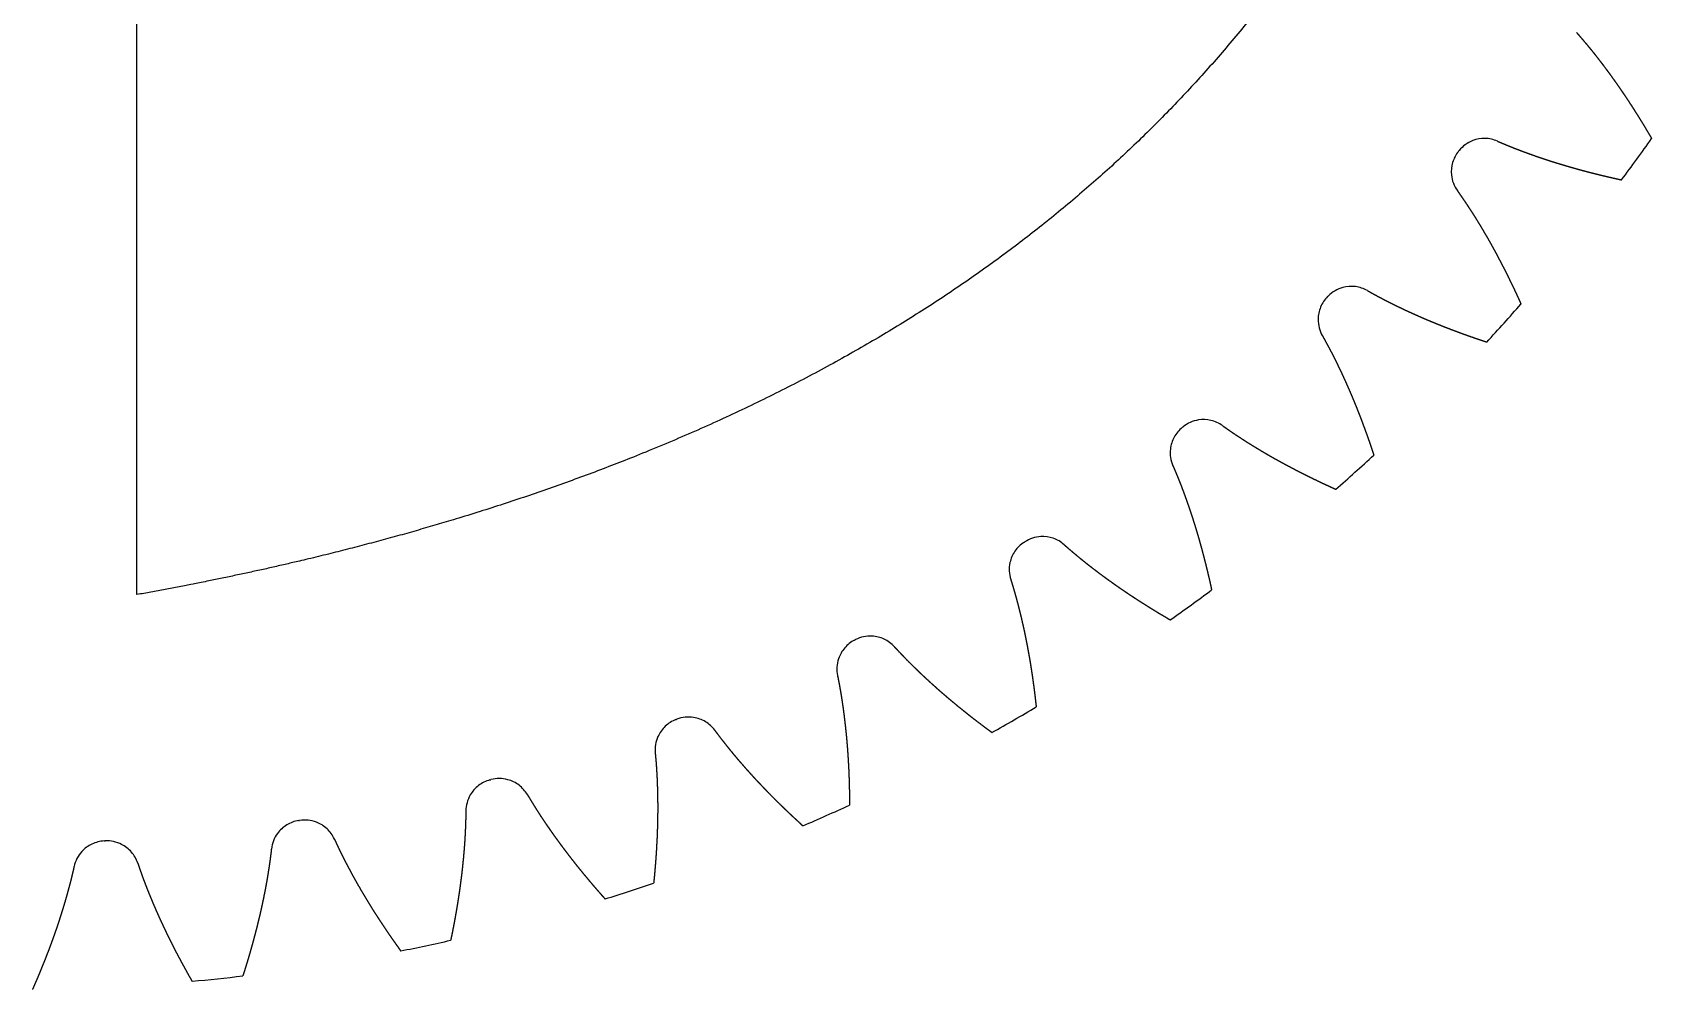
# Model space of a CAD drawing. Header units: millimetres. Extents: x -31 to 31, y -31 to 31.
# Drawn here: x 0.39 to 25.31, y -31 to -16.27 of the extents above; entities that cross this region are included whole.
import ezdxf

# ---------------------------------------------------------------- set-up
doc = ezdxf.new("R2010")
doc.units = ezdxf.units.MM
doc.layers.get('0').update_dxf_attribs({"linetype": 'CONTINUOUS'})

msp = doc.modelspace()

# ---------------------------------------------------------------- linework, layer by layer
msp.add_line((2, -24.92), (2, -2))
for radius, start, end in [(31, 323.2739, 324.7261), (28.749, 320.9836, 321.0164), (28.749, 314.9836, 315.0164), (31, 317.2739, 318.7261), (28.749, 308.9836, 309.0164), (31, 311.2739, 312.7261), (28.749, 302.9836, 303.0164), (31, 305.2739, 306.7261), (28.749, 296.9836, 297.0164), (31, 299.2739, 300.7261), (28.749, 290.9836, 291.0164), (28.749, 284.9836, 285.0164), (28.749, 278.9836, 279.0164), (31, 293.2739, 294.7261), (28.749, 272.9836, 273.0164), (31, 287.2739, 288.7261), (31, 281.2739, 282.7261), (31, 275.2739, 276.7261)]:
    msp.add_arc((0, 0), radius, start, end)
msp.add_open_spline([(24.921, -1.986), (24.783, -2.765), (24.478, -4.295), (23.937, -6.506), (23.045, -9.283), (21.627, -12.451), (19.879, -15.289), (17.773, -17.768), (15.294, -19.876), (12.459, -21.625), (9.293, -23.044), (6.517, -23.936), (4.307, -24.477), (2.778, -24.781), (2, -24.92)], degree=5)
for points, degree, knots in [([(24.152, -16.269), (24.152, -16.269), (24.158, -16.276), (24.169, -16.289), (24.186, -16.308), (24.208, -16.333), (24.235, -16.365), (24.262, -16.397), (24.289, -16.429), (24.316, -16.461), (24.343, -16.493), (24.369, -16.526), (24.396, -16.558), (24.422, -16.591), (24.448, -16.624), (24.474, -16.657), (24.5, -16.691), (24.526, -16.724), (24.551, -16.758), (24.577, -16.791), (24.602, -16.825), (24.627, -16.859), (24.653, -16.894), (24.678, -16.928), (24.702, -16.962), (24.727, -16.997), (24.752, -17.032), (24.776, -17.066), (24.801, -17.101), (24.825, -17.137), (24.849, -17.172), (24.873, -17.207), (24.897, -17.243), (24.921, -17.278), (24.945, -17.314), (24.968, -17.35), (24.992, -17.386), (25.015, -17.422), (25.038, -17.458), (25.061, -17.495), (25.084, -17.531), (25.107, -17.568), (25.13, -17.604), (25.153, -17.641), (25.175, -17.678), (25.198, -17.715), (25.22, -17.752), (25.242, -17.79), (25.264, -17.827), (25.282, -17.857), (25.295, -17.879), (25.304, -17.895), (25.308, -17.902)], 5, [0.3277315, 0.3277315, 0.3277315, 0.3277315, 0.3277315, 0.3277315, 0.3285714, 0.3428571, 0.3571429, 0.3714286, 0.3857143, 0.4, 0.4142857, 0.4285714, 0.4428571, 0.4571429, 0.4714286, 0.4857143, 0.5, 0.5142857, 0.5285714, 0.5428571, 0.5571429, 0.5714286, 0.5857143, 0.6, 0.6142857, 0.6285714, 0.6428571, 0.6571429, 0.6714286, 0.6857143, 0.7, 0.7142857, 0.7285714, 0.7428571, 0.7571429, 0.7714286, 0.7857143, 0.8, 0.8142857, 0.8285714, 0.8428571, 0.8571429, 0.8714286, 0.8857143, 0.9, 0.9142857, 0.9285714, 0.9428571, 0.9571429, 0.9714286, 0.9857143, 1, 1, 1, 1, 1, 1]), ([(22.936, -17.942), (22.876, -17.916), (22.812, -17.902), (22.682, -17.899), (22.617, -17.911), (22.516, -17.95), (22.477, -17.971), (22.407, -18.022), (22.375, -18.052), (22.347, -18.086)], 3, [0, 0, 0, 0, 0.01953222, 0.01953222, 0.03906445, 0.03906445, 0.05213777, 0.05213777, 0.06521109, 0.06521109, 0.06521109, 0.06521109]), ([(22.337, -18.099), (22.296, -18.149), (22.265, -18.208), (22.228, -18.332), (22.222, -18.398), (22.232, -18.506), (22.242, -18.548), (22.273, -18.63), (22.293, -18.669), (22.319, -18.704)], 3, [0, 0, 0, 0, 0.01953222, 0.01953222, 0.03906445, 0.03906445, 0.05213777, 0.05213777, 0.06521109, 0.06521109, 0.06521109, 0.06521109]), ([(22.936, -17.942), (22.936, -17.942), (22.944, -17.946), (22.96, -17.953), (22.983, -17.963), (23.015, -17.976), (23.053, -17.992), (23.092, -18.008), (23.131, -18.024), (23.169, -18.039), (23.208, -18.055), (23.247, -18.07), (23.287, -18.085), (23.326, -18.1), (23.365, -18.114), (23.405, -18.129), (23.445, -18.143), (23.484, -18.157), (23.524, -18.171), (23.564, -18.185), (23.604, -18.199), (23.645, -18.212), (23.685, -18.226), (23.725, -18.239), (23.766, -18.252), (23.806, -18.265), (23.847, -18.277), (23.887, -18.29), (23.928, -18.302), (23.969, -18.314), (24.01, -18.327), (24.051, -18.338), (24.092, -18.35), (24.134, -18.362), (24.175, -18.373), (24.216, -18.385), (24.258, -18.396), (24.299, -18.407), (24.341, -18.418), (24.383, -18.429), (24.425, -18.439), (24.466, -18.45), (24.508, -18.46), (24.55, -18.47), (24.592, -18.48), (24.635, -18.49), (24.677, -18.5), (24.719, -18.51), (24.762, -18.519), (24.796, -18.527), (24.821, -18.532), (24.838, -18.536), (24.847, -18.538)], 5, [0.3277315, 0.3277315, 0.3277315, 0.3277315, 0.3277315, 0.3277315, 0.3285714, 0.3428571, 0.3571429, 0.3714286, 0.3857143, 0.4, 0.4142857, 0.4285714, 0.4428571, 0.4571429, 0.4714286, 0.4857143, 0.5, 0.5142857, 0.5285714, 0.5428571, 0.5571429, 0.5714286, 0.5857143, 0.6, 0.6142857, 0.6285714, 0.6428571, 0.6571429, 0.6714286, 0.6857143, 0.7, 0.7142857, 0.7285714, 0.7428571, 0.7571429, 0.7714286, 0.7857143, 0.8, 0.8142857, 0.8285714, 0.8428571, 0.8571429, 0.8714286, 0.8857143, 0.9, 0.9142857, 0.9285714, 0.9428571, 0.9571429, 0.9714286, 0.9857143, 1, 1, 1, 1, 1, 1]), ([(22.319, -18.704), (22.319, -18.705), (22.324, -18.712), (22.334, -18.726), (22.349, -18.747), (22.368, -18.774), (22.392, -18.809), (22.416, -18.843), (22.439, -18.878), (22.462, -18.912), (22.485, -18.947), (22.508, -18.983), (22.531, -19.018), (22.554, -19.053), (22.577, -19.089), (22.599, -19.124), (22.621, -19.16), (22.643, -19.196), (22.665, -19.232), (22.687, -19.268), (22.709, -19.305), (22.73, -19.341), (22.752, -19.378), (22.773, -19.415), (22.794, -19.451), (22.815, -19.488), (22.836, -19.526), (22.857, -19.563), (22.877, -19.6), (22.898, -19.638), (22.918, -19.675), (22.938, -19.713), (22.958, -19.751), (22.978, -19.789), (22.998, -19.827), (23.018, -19.865), (23.037, -19.903), (23.057, -19.941), (23.076, -19.98), (23.095, -20.018), (23.114, -20.057), (23.133, -20.096), (23.152, -20.135), (23.171, -20.174), (23.19, -20.213), (23.208, -20.252), (23.226, -20.291), (23.245, -20.331), (23.263, -20.37), (23.277, -20.402), (23.288, -20.426), (23.295, -20.442), (23.298, -20.449)], 5, [0.3277315, 0.3277315, 0.3277315, 0.3277315, 0.3277315, 0.3277315, 0.3285714, 0.3428571, 0.3571429, 0.3714286, 0.3857143, 0.4, 0.4142857, 0.4285714, 0.4428571, 0.4571429, 0.4714286, 0.4857143, 0.5, 0.5142857, 0.5285714, 0.5428571, 0.5571429, 0.5714286, 0.5857143, 0.6, 0.6142857, 0.6285714, 0.6428571, 0.6571429, 0.6714286, 0.6857143, 0.7, 0.7142857, 0.7285714, 0.7428571, 0.7571429, 0.7714286, 0.7857143, 0.8, 0.8142857, 0.8285714, 0.8428571, 0.8571429, 0.8714286, 0.8857143, 0.9, 0.9142857, 0.9285714, 0.9428571, 0.9571429, 0.9714286, 0.9857143, 1, 1, 1, 1, 1, 1]), ([(20.935, -20.241), (20.878, -20.209), (20.816, -20.189), (20.686, -20.172), (20.621, -20.177), (20.516, -20.205), (20.475, -20.222), (20.4, -20.265), (20.365, -20.292), (20.335, -20.323)], 3, [0, 0, 0, 0, 0.01953222, 0.01953222, 0.03906445, 0.03906445, 0.05213777, 0.05213777, 0.06521109, 0.06521109, 0.06521109, 0.06521109]), ([(20.323, -20.335), (20.277, -20.381), (20.24, -20.435), (20.19, -20.555), (20.177, -20.62), (20.176, -20.728), (20.182, -20.772), (20.203, -20.856), (20.22, -20.897), (20.241, -20.935)], 3, [0, 0, 0, 0, 0.01953222, 0.01953222, 0.03906445, 0.03906445, 0.05213777, 0.05213777, 0.06521109, 0.06521109, 0.06521109, 0.06521109]), ([(20.935, -20.241), (20.935, -20.242), (20.943, -20.246), (20.958, -20.254), (20.98, -20.267), (21.01, -20.283), (21.046, -20.303), (21.083, -20.323), (21.12, -20.343), (21.157, -20.362), (21.194, -20.382), (21.231, -20.401), (21.269, -20.42), (21.306, -20.439), (21.344, -20.458), (21.382, -20.476), (21.42, -20.494), (21.458, -20.513), (21.496, -20.531), (21.534, -20.549), (21.573, -20.566), (21.611, -20.584), (21.65, -20.601), (21.689, -20.619), (21.728, -20.636), (21.767, -20.653), (21.806, -20.67), (21.845, -20.687), (21.884, -20.703), (21.923, -20.72), (21.963, -20.736), (22.003, -20.752), (22.042, -20.768), (22.082, -20.784), (22.122, -20.8), (22.162, -20.815), (22.202, -20.831), (22.242, -20.846), (22.282, -20.861), (22.323, -20.876), (22.363, -20.891), (22.404, -20.906), (22.444, -20.921), (22.485, -20.935), (22.526, -20.95), (22.567, -20.964), (22.608, -20.978), (22.649, -20.992), (22.69, -21.006), (22.723, -21.017), (22.748, -21.025), (22.765, -21.031), (22.773, -21.033)], 5, [0.3277315, 0.3277315, 0.3277315, 0.3277315, 0.3277315, 0.3277315, 0.3285714, 0.3428571, 0.3571429, 0.3714286, 0.3857143, 0.4, 0.4142857, 0.4285714, 0.4428571, 0.4571429, 0.4714286, 0.4857143, 0.5, 0.5142857, 0.5285714, 0.5428571, 0.5571429, 0.5714286, 0.5857143, 0.6, 0.6142857, 0.6285714, 0.6428571, 0.6571429, 0.6714286, 0.6857143, 0.7, 0.7142857, 0.7285714, 0.7428571, 0.7571429, 0.7714286, 0.7857143, 0.8, 0.8142857, 0.8285714, 0.8428571, 0.8571429, 0.8714286, 0.8857143, 0.9, 0.9142857, 0.9285714, 0.9428571, 0.9571429, 0.9714286, 0.9857143, 1, 1, 1, 1, 1, 1]), ([(20.241, -20.935), (20.242, -20.935), (20.246, -20.943), (20.254, -20.958), (20.267, -20.98), (20.283, -21.01), (20.303, -21.046), (20.323, -21.083), (20.343, -21.12), (20.362, -21.157), (20.382, -21.194), (20.401, -21.231), (20.42, -21.269), (20.439, -21.306), (20.458, -21.344), (20.476, -21.382), (20.494, -21.42), (20.513, -21.458), (20.531, -21.496), (20.549, -21.534), (20.566, -21.573), (20.584, -21.611), (20.601, -21.65), (20.619, -21.689), (20.636, -21.728), (20.653, -21.767), (20.67, -21.806), (20.687, -21.845), (20.703, -21.884), (20.72, -21.923), (20.736, -21.963), (20.752, -22.003), (20.768, -22.042), (20.784, -22.082), (20.8, -22.122), (20.815, -22.162), (20.831, -22.202), (20.846, -22.242), (20.861, -22.282), (20.876, -22.323), (20.891, -22.363), (20.906, -22.404), (20.921, -22.444), (20.935, -22.485), (20.95, -22.526), (20.964, -22.567), (20.978, -22.608), (20.992, -22.649), (21.006, -22.69), (21.017, -22.723), (21.025, -22.748), (21.031, -22.765), (21.033, -22.773)], 5, [0.3277315, 0.3277315, 0.3277315, 0.3277315, 0.3277315, 0.3277315, 0.3285714, 0.3428571, 0.3571429, 0.3714286, 0.3857143, 0.4, 0.4142857, 0.4285714, 0.4428571, 0.4571429, 0.4714286, 0.4857143, 0.5, 0.5142857, 0.5285714, 0.5428571, 0.5571429, 0.5714286, 0.5857143, 0.6, 0.6142857, 0.6285714, 0.6428571, 0.6571429, 0.6714286, 0.6857143, 0.7, 0.7142857, 0.7285714, 0.7428571, 0.7571429, 0.7714286, 0.7857143, 0.8, 0.8142857, 0.8285714, 0.8428571, 0.8571429, 0.8714286, 0.8857143, 0.9, 0.9142857, 0.9285714, 0.9428571, 0.9571429, 0.9714286, 0.9857143, 1, 1, 1, 1, 1, 1]), ([(18.086, -22.347), (18.035, -22.388), (17.993, -22.439), (17.931, -22.553), (17.911, -22.616), (17.899, -22.724), (17.9, -22.768), (17.913, -22.854), (17.925, -22.896), (17.942, -22.936)], 3, [0, 0, 0, 0, 0.01953222, 0.01953222, 0.03906445, 0.03906445, 0.05213777, 0.05213777, 0.06521109, 0.06521109, 0.06521109, 0.06521109]), ([(18.704, -22.319), (18.651, -22.281), (18.591, -22.254), (18.465, -22.224), (18.399, -22.222), (18.292, -22.239), (18.25, -22.251), (18.17, -22.287), (18.133, -22.31), (18.099, -22.337)], 3, [0, 0, 0, 0, 0.01953222, 0.01953222, 0.03906445, 0.03906445, 0.05213777, 0.05213777, 0.06521109, 0.06521109, 0.06521109, 0.06521109]), ([(18.704, -22.319), (18.705, -22.319), (18.712, -22.324), (18.726, -22.334), (18.747, -22.349), (18.774, -22.368), (18.809, -22.392), (18.843, -22.416), (18.878, -22.439), (18.912, -22.462), (18.947, -22.485), (18.983, -22.508), (19.018, -22.531), (19.053, -22.554), (19.089, -22.577), (19.124, -22.599), (19.16, -22.621), (19.196, -22.643), (19.232, -22.665), (19.268, -22.687), (19.305, -22.709), (19.341, -22.73), (19.378, -22.752), (19.415, -22.773), (19.451, -22.794), (19.488, -22.815), (19.526, -22.836), (19.563, -22.857), (19.6, -22.877), (19.638, -22.898), (19.675, -22.918), (19.713, -22.938), (19.751, -22.958), (19.789, -22.978), (19.827, -22.998), (19.865, -23.018), (19.903, -23.037), (19.941, -23.057), (19.98, -23.076), (20.018, -23.095), (20.057, -23.114), (20.096, -23.133), (20.135, -23.152), (20.174, -23.171), (20.213, -23.19), (20.252, -23.208), (20.291, -23.226), (20.331, -23.245), (20.37, -23.263), (20.402, -23.277), (20.426, -23.288), (20.442, -23.295), (20.449, -23.298)], 5, [0.3277315, 0.3277315, 0.3277315, 0.3277315, 0.3277315, 0.3277315, 0.3285714, 0.3428571, 0.3571429, 0.3714286, 0.3857143, 0.4, 0.4142857, 0.4285714, 0.4428571, 0.4571429, 0.4714286, 0.4857143, 0.5, 0.5142857, 0.5285714, 0.5428571, 0.5571429, 0.5714286, 0.5857143, 0.6, 0.6142857, 0.6285714, 0.6428571, 0.6571429, 0.6714286, 0.6857143, 0.7, 0.7142857, 0.7285714, 0.7428571, 0.7571429, 0.7714286, 0.7857143, 0.8, 0.8142857, 0.8285714, 0.8428571, 0.8571429, 0.8714286, 0.8857143, 0.9, 0.9142857, 0.9285714, 0.9428571, 0.9571429, 0.9714286, 0.9857143, 1, 1, 1, 1, 1, 1]), ([(17.942, -22.936), (17.942, -22.936), (17.946, -22.944), (17.953, -22.96), (17.963, -22.983), (17.976, -23.015), (17.992, -23.053), (18.008, -23.092), (18.024, -23.131), (18.039, -23.169), (18.055, -23.208), (18.07, -23.247), (18.085, -23.287), (18.1, -23.326), (18.114, -23.365), (18.129, -23.405), (18.143, -23.445), (18.157, -23.484), (18.171, -23.524), (18.185, -23.564), (18.199, -23.604), (18.212, -23.645), (18.226, -23.685), (18.239, -23.725), (18.252, -23.766), (18.265, -23.806), (18.277, -23.847), (18.29, -23.887), (18.302, -23.928), (18.314, -23.969), (18.327, -24.01), (18.338, -24.051), (18.35, -24.092), (18.362, -24.134), (18.373, -24.175), (18.385, -24.216), (18.396, -24.258), (18.407, -24.299), (18.418, -24.341), (18.429, -24.383), (18.439, -24.425), (18.45, -24.466), (18.46, -24.508), (18.47, -24.55), (18.48, -24.592), (18.49, -24.635), (18.5, -24.677), (18.51, -24.719), (18.519, -24.762), (18.527, -24.796), (18.532, -24.821), (18.536, -24.838), (18.538, -24.847)], 5, [0.3277315, 0.3277315, 0.3277315, 0.3277315, 0.3277315, 0.3277315, 0.3285714, 0.3428571, 0.3571429, 0.3714286, 0.3857143, 0.4, 0.4142857, 0.4285714, 0.4428571, 0.4571429, 0.4714286, 0.4857143, 0.5, 0.5142857, 0.5285714, 0.5428571, 0.5571429, 0.5714286, 0.5857143, 0.6, 0.6142857, 0.6285714, 0.6428571, 0.6571429, 0.6714286, 0.6857143, 0.7, 0.7142857, 0.7285714, 0.7428571, 0.7571429, 0.7714286, 0.7857143, 0.8, 0.8142857, 0.8285714, 0.8428571, 0.8571429, 0.8714286, 0.8857143, 0.9, 0.9142857, 0.9285714, 0.9428571, 0.9571429, 0.9714286, 0.9857143, 1, 1, 1, 1, 1, 1]), ([(15.651, -24.116), (15.596, -24.151), (15.549, -24.197), (15.475, -24.304), (15.449, -24.364), (15.426, -24.47), (15.422, -24.514), (15.426, -24.601), (15.433, -24.644), (15.446, -24.686)], 3, [0, 0, 0, 0, 0.01953222, 0.01953222, 0.03906445, 0.03906445, 0.05213777, 0.05213777, 0.06521109, 0.06521109, 0.06521109, 0.06521109]), ([(16.269, -24.152), (16.22, -24.108), (16.163, -24.075), (16.04, -24.032), (15.975, -24.023), (15.867, -24.029), (15.824, -24.037), (15.741, -24.064), (15.701, -24.083), (15.665, -24.107)], 3, [0, 0, 0, 0, 0.01953222, 0.01953222, 0.03906445, 0.03906445, 0.05213777, 0.05213777, 0.06521109, 0.06521109, 0.06521109, 0.06521109]), ([(16.269, -24.152), (16.269, -24.152), (16.276, -24.158), (16.289, -24.169), (16.308, -24.186), (16.333, -24.208), (16.365, -24.235), (16.397, -24.262), (16.429, -24.289), (16.461, -24.316), (16.493, -24.343), (16.526, -24.369), (16.558, -24.396), (16.591, -24.422), (16.624, -24.448), (16.657, -24.474), (16.691, -24.5), (16.724, -24.526), (16.758, -24.551), (16.791, -24.577), (16.825, -24.602), (16.859, -24.627), (16.894, -24.653), (16.928, -24.678), (16.962, -24.702), (16.997, -24.727), (17.032, -24.752), (17.066, -24.776), (17.101, -24.801), (17.137, -24.825), (17.172, -24.849), (17.207, -24.873), (17.243, -24.897), (17.278, -24.921), (17.314, -24.945), (17.35, -24.968), (17.386, -24.992), (17.422, -25.015), (17.458, -25.038), (17.495, -25.061), (17.531, -25.084), (17.568, -25.107), (17.604, -25.13), (17.641, -25.153), (17.678, -25.175), (17.715, -25.198), (17.752, -25.22), (17.79, -25.242), (17.827, -25.264), (17.857, -25.282), (17.879, -25.295), (17.895, -25.304), (17.902, -25.308)], 5, [0.3277315, 0.3277315, 0.3277315, 0.3277315, 0.3277315, 0.3277315, 0.3285714, 0.3428571, 0.3571429, 0.3714286, 0.3857143, 0.4, 0.4142857, 0.4285714, 0.4428571, 0.4571429, 0.4714286, 0.4857143, 0.5, 0.5142857, 0.5285714, 0.5428571, 0.5571429, 0.5714286, 0.5857143, 0.6, 0.6142857, 0.6285714, 0.6428571, 0.6571429, 0.6714286, 0.6857143, 0.7, 0.7142857, 0.7285714, 0.7428571, 0.7571429, 0.7714286, 0.7857143, 0.8, 0.8142857, 0.8285714, 0.8428571, 0.8571429, 0.8714286, 0.8857143, 0.9, 0.9142857, 0.9285714, 0.9428571, 0.9571429, 0.9714286, 0.9857143, 1, 1, 1, 1, 1, 1]), ([(15.446, -24.686), (15.447, -24.686), (15.449, -24.694), (15.454, -24.711), (15.462, -24.735), (15.472, -24.768), (15.484, -24.808), (15.496, -24.848), (15.507, -24.888), (15.519, -24.928), (15.53, -24.968), (15.541, -25.009), (15.552, -25.05), (15.562, -25.09), (15.573, -25.131), (15.583, -25.172), (15.593, -25.213), (15.603, -25.254), (15.613, -25.295), (15.622, -25.336), (15.632, -25.377), (15.641, -25.419), (15.65, -25.46), (15.659, -25.502), (15.668, -25.543), (15.676, -25.585), (15.685, -25.627), (15.693, -25.668), (15.701, -25.71), (15.709, -25.752), (15.716, -25.794), (15.724, -25.836), (15.731, -25.878), (15.739, -25.921), (15.746, -25.963), (15.753, -26.005), (15.759, -26.048), (15.766, -26.09), (15.773, -26.133), (15.779, -26.175), (15.785, -26.218), (15.791, -26.261), (15.797, -26.304), (15.803, -26.347), (15.808, -26.389), (15.814, -26.432), (15.819, -26.475), (15.824, -26.519), (15.829, -26.562), (15.833, -26.596), (15.836, -26.622), (15.838, -26.64), (15.839, -26.648)], 5, [0.3277315, 0.3277315, 0.3277315, 0.3277315, 0.3277315, 0.3277315, 0.3285714, 0.3428571, 0.3571429, 0.3714286, 0.3857143, 0.4, 0.4142857, 0.4285714, 0.4428571, 0.4571429, 0.4714286, 0.4857143, 0.5, 0.5142857, 0.5285714, 0.5428571, 0.5571429, 0.5714286, 0.5857143, 0.6, 0.6142857, 0.6285714, 0.6428571, 0.6571429, 0.6714286, 0.6857143, 0.7, 0.7142857, 0.7285714, 0.7428571, 0.7571429, 0.7714286, 0.7857143, 0.8, 0.8142857, 0.8285714, 0.8428571, 0.8571429, 0.8714286, 0.8857143, 0.9, 0.9142857, 0.9285714, 0.9428571, 0.9571429, 0.9714286, 0.9857143, 1, 1, 1, 1, 1, 1]), ([(13.045, -25.619), (12.987, -25.649), (12.935, -25.69), (12.85, -25.788), (12.818, -25.845), (12.783, -25.949), (12.775, -25.992), (12.77, -26.079), (12.773, -26.122), (12.782, -26.165)], 3, [0, 0, 0, 0, 0.01953222, 0.01953222, 0.03906445, 0.03906445, 0.05213777, 0.05213777, 0.06521109, 0.06521109, 0.06521109, 0.06521109]), ([(13.655, -25.72), (13.611, -25.672), (13.558, -25.633), (13.44, -25.577), (13.377, -25.561), (13.268, -25.556), (13.224, -25.559), (13.139, -25.578), (13.098, -25.592), (13.059, -25.612)], 3, [0, 0, 0, 0, 0.01953222, 0.01953222, 0.03906445, 0.03906445, 0.05213777, 0.05213777, 0.06521109, 0.06521109, 0.06521109, 0.06521109]), ([(13.655, -25.72), (13.655, -25.72), (13.661, -25.727), (13.673, -25.739), (13.69, -25.758), (13.713, -25.783), (13.742, -25.813), (13.771, -25.843), (13.8, -25.874), (13.829, -25.904), (13.858, -25.934), (13.888, -25.963), (13.918, -25.993), (13.948, -26.023), (13.978, -26.052), (14.008, -26.081), (14.038, -26.11), (14.069, -26.14), (14.1, -26.169), (14.13, -26.197), (14.162, -26.226), (14.193, -26.255), (14.224, -26.283), (14.256, -26.312), (14.287, -26.34), (14.319, -26.368), (14.351, -26.396), (14.383, -26.425), (14.415, -26.452), (14.448, -26.48), (14.48, -26.508), (14.513, -26.536), (14.546, -26.563), (14.579, -26.59), (14.612, -26.618), (14.645, -26.645), (14.678, -26.672), (14.712, -26.699), (14.745, -26.726), (14.779, -26.753), (14.813, -26.779), (14.847, -26.806), (14.881, -26.833), (14.915, -26.859), (14.95, -26.885), (14.984, -26.911), (15.019, -26.938), (15.054, -26.964), (15.088, -26.99), (15.116, -27.01), (15.137, -27.026), (15.152, -27.036), (15.159, -27.041)], 5, [0.3277315, 0.3277315, 0.3277315, 0.3277315, 0.3277315, 0.3277315, 0.3285714, 0.3428571, 0.3571429, 0.3714286, 0.3857143, 0.4, 0.4142857, 0.4285714, 0.4428571, 0.4571429, 0.4714286, 0.4857143, 0.5, 0.5142857, 0.5285714, 0.5428571, 0.5571429, 0.5714286, 0.5857143, 0.6, 0.6142857, 0.6285714, 0.6428571, 0.6571429, 0.6714286, 0.6857143, 0.7, 0.7142857, 0.7285714, 0.7428571, 0.7571429, 0.7714286, 0.7857143, 0.8, 0.8142857, 0.8285714, 0.8428571, 0.8571429, 0.8714286, 0.8857143, 0.9, 0.9142857, 0.9285714, 0.9428571, 0.9571429, 0.9714286, 0.9857143, 1, 1, 1, 1, 1, 1]), ([(12.782, -26.165), (12.782, -26.165), (12.783, -26.174), (12.787, -26.191), (12.792, -26.216), (12.798, -26.249), (12.806, -26.29), (12.814, -26.331), (12.821, -26.372), (12.828, -26.414), (12.835, -26.455), (12.842, -26.496), (12.848, -26.538), (12.854, -26.579), (12.861, -26.621), (12.867, -26.663), (12.872, -26.705), (12.878, -26.746), (12.883, -26.788), (12.888, -26.83), (12.893, -26.872), (12.898, -26.914), (12.903, -26.957), (12.907, -26.999), (12.912, -27.041), (12.916, -27.083), (12.92, -27.126), (12.924, -27.168), (12.927, -27.211), (12.931, -27.253), (12.934, -27.296), (12.937, -27.338), (12.94, -27.381), (12.943, -27.424), (12.946, -27.467), (12.948, -27.51), (12.95, -27.552), (12.953, -27.595), (12.955, -27.638), (12.956, -27.681), (12.958, -27.725), (12.96, -27.768), (12.961, -27.811), (12.962, -27.854), (12.963, -27.897), (12.964, -27.941), (12.965, -27.984), (12.966, -28.027), (12.966, -28.071), (12.966, -28.106), (12.967, -28.132), (12.967, -28.149), (12.967, -28.158)], 5, [0.3277315, 0.3277315, 0.3277315, 0.3277315, 0.3277315, 0.3277315, 0.3285714, 0.3428571, 0.3571429, 0.3714286, 0.3857143, 0.4, 0.4142857, 0.4285714, 0.4428571, 0.4571429, 0.4714286, 0.4857143, 0.5, 0.5142857, 0.5285714, 0.5428571, 0.5571429, 0.5714286, 0.5857143, 0.6, 0.6142857, 0.6285714, 0.6428571, 0.6571429, 0.6714286, 0.6857143, 0.7, 0.7142857, 0.7285714, 0.7428571, 0.7571429, 0.7714286, 0.7857143, 0.8, 0.8142857, 0.8285714, 0.8428571, 0.8571429, 0.8714286, 0.8857143, 0.9, 0.9142857, 0.9285714, 0.9428571, 0.9571429, 0.9714286, 0.9857143, 1, 1, 1, 1, 1, 1]), ([(10.295, -26.843), (10.234, -26.866), (10.179, -26.901), (10.084, -26.99), (10.046, -27.044), (10.001, -27.143), (9.988, -27.185), (9.974, -27.271), (9.972, -27.314), (9.977, -27.358)], 3, [0, 0, 0, 0, 0.01953222, 0.01953222, 0.03906445, 0.03906445, 0.05213777, 0.05213777, 0.06521109, 0.06521109, 0.06521109, 0.06521109]), ([(10.892, -27.006), (10.853, -26.954), (10.805, -26.91), (10.693, -26.842), (10.631, -26.82), (10.524, -26.803), (10.48, -26.802), (10.394, -26.811), (10.351, -26.821), (10.31, -26.837)], 3, [0, 0, 0, 0, 0.01953222, 0.01953222, 0.03906445, 0.03906445, 0.05213777, 0.05213777, 0.06521109, 0.06521109, 0.06521109, 0.06521109]), ([(10.892, -27.006), (10.892, -27.007), (10.897, -27.014), (10.908, -27.028), (10.923, -27.048), (10.943, -27.075), (10.968, -27.108), (10.994, -27.141), (11.02, -27.174), (11.046, -27.207), (11.072, -27.24), (11.098, -27.273), (11.124, -27.305), (11.151, -27.338), (11.178, -27.37), (11.205, -27.403), (11.232, -27.435), (11.259, -27.467), (11.287, -27.499), (11.315, -27.531), (11.343, -27.563), (11.371, -27.595), (11.399, -27.626), (11.427, -27.658), (11.456, -27.689), (11.484, -27.721), (11.513, -27.752), (11.542, -27.783), (11.571, -27.814), (11.601, -27.845), (11.63, -27.876), (11.66, -27.907), (11.689, -27.938), (11.719, -27.969), (11.749, -27.999), (11.78, -28.03), (11.81, -28.06), (11.84, -28.091), (11.871, -28.121), (11.902, -28.151), (11.933, -28.181), (11.964, -28.211), (11.995, -28.241), (12.026, -28.271), (12.058, -28.301), (12.089, -28.33), (12.121, -28.36), (12.153, -28.389), (12.185, -28.419), (12.21, -28.442), (12.23, -28.46), (12.243, -28.472), (12.249, -28.477)], 5, [0.3277315, 0.3277315, 0.3277315, 0.3277315, 0.3277315, 0.3277315, 0.3285714, 0.3428571, 0.3571429, 0.3714286, 0.3857143, 0.4, 0.4142857, 0.4285714, 0.4428571, 0.4571429, 0.4714286, 0.4857143, 0.5, 0.5142857, 0.5285714, 0.5428571, 0.5571429, 0.5714286, 0.5857143, 0.6, 0.6142857, 0.6285714, 0.6428571, 0.6571429, 0.6714286, 0.6857143, 0.7, 0.7142857, 0.7285714, 0.7428571, 0.7571429, 0.7714286, 0.7857143, 0.8, 0.8142857, 0.8285714, 0.8428571, 0.8571429, 0.8714286, 0.8857143, 0.9, 0.9142857, 0.9285714, 0.9428571, 0.9571429, 0.9714286, 0.9857143, 1, 1, 1, 1, 1, 1]), ([(9.977, -27.358), (9.977, -27.358), (9.977, -27.367), (9.979, -27.384), (9.981, -27.409), (9.984, -27.443), (9.988, -27.485), (9.991, -27.526), (9.994, -27.568), (9.997, -27.61), (9.999, -27.652), (10.002, -27.694), (10.004, -27.736), (10.006, -27.778), (10.007, -27.82), (10.009, -27.862), (10.01, -27.904), (10.012, -27.946), (10.013, -27.988), (10.013, -28.03), (10.014, -28.073), (10.014, -28.115), (10.015, -28.158), (10.015, -28.2), (10.015, -28.243), (10.014, -28.285), (10.014, -28.328), (10.013, -28.37), (10.012, -28.413), (10.011, -28.455), (10.01, -28.498), (10.009, -28.541), (10.007, -28.584), (10.006, -28.627), (10.004, -28.669), (10.002, -28.712), (9.999, -28.755), (9.997, -28.798), (9.995, -28.841), (9.992, -28.884), (9.989, -28.927), (9.986, -28.97), (9.983, -29.013), (9.98, -29.056), (9.976, -29.1), (9.973, -29.143), (9.969, -29.186), (9.965, -29.229), (9.961, -29.272), (9.958, -29.307), (9.955, -29.333), (9.953, -29.35), (9.952, -29.359)], 5, [0.3277315, 0.3277315, 0.3277315, 0.3277315, 0.3277315, 0.3277315, 0.3285714, 0.3428571, 0.3571429, 0.3714286, 0.3857143, 0.4, 0.4142857, 0.4285714, 0.4428571, 0.4571429, 0.4714286, 0.4857143, 0.5, 0.5142857, 0.5285714, 0.5428571, 0.5571429, 0.5714286, 0.5857143, 0.6, 0.6142857, 0.6285714, 0.6428571, 0.6571429, 0.6714286, 0.6857143, 0.7, 0.7142857, 0.7285714, 0.7428571, 0.7571429, 0.7714286, 0.7857143, 0.8, 0.8142857, 0.8285714, 0.8428571, 0.8571429, 0.8714286, 0.8857143, 0.9, 0.9142857, 0.9285714, 0.9428571, 0.9571429, 0.9714286, 0.9857143, 1, 1, 1, 1, 1, 1]), ([(7.433, -27.772), (7.37, -27.789), (7.311, -27.818), (7.207, -27.896), (7.164, -27.946), (7.109, -28.039), (7.092, -28.08), (7.069, -28.164), (7.063, -28.207), (7.062, -28.251)], 3, [0, 0, 0, 0, 0.01953222, 0.01953222, 0.03906445, 0.03906445, 0.05213777, 0.05213777, 0.06521109, 0.06521109, 0.06521109, 0.06521109]), ([(8.009, -27.997), (7.976, -27.941), (7.933, -27.892), (7.829, -27.813), (7.77, -27.784), (7.665, -27.756), (7.621, -27.75), (7.534, -27.75), (7.491, -27.756), (7.449, -27.767)], 3, [0, 0, 0, 0, 0.01953222, 0.01953222, 0.03906445, 0.03906445, 0.05213777, 0.05213777, 0.06521109, 0.06521109, 0.06521109, 0.06521109]), ([(8.009, -27.997), (8.009, -27.997), (8.014, -28.005), (8.023, -28.02), (8.036, -28.042), (8.053, -28.071), (8.075, -28.106), (8.097, -28.142), (8.119, -28.177), (8.141, -28.213), (8.164, -28.248), (8.186, -28.283), (8.209, -28.319), (8.232, -28.354), (8.256, -28.389), (8.279, -28.424), (8.303, -28.459), (8.327, -28.493), (8.351, -28.528), (8.375, -28.563), (8.399, -28.597), (8.424, -28.632), (8.449, -28.666), (8.474, -28.701), (8.499, -28.735), (8.524, -28.769), (8.549, -28.803), (8.575, -28.837), (8.601, -28.871), (8.626, -28.905), (8.653, -28.939), (8.679, -28.973), (8.705, -29.007), (8.732, -29.04), (8.758, -29.074), (8.785, -29.108), (8.812, -29.141), (8.839, -29.174), (8.867, -29.208), (8.894, -29.241), (8.922, -29.274), (8.949, -29.307), (8.977, -29.34), (9.005, -29.373), (9.033, -29.406), (9.062, -29.439), (9.09, -29.472), (9.119, -29.504), (9.147, -29.537), (9.17, -29.563), (9.188, -29.582), (9.199, -29.595), (9.205, -29.602)], 5, [0.3277315, 0.3277315, 0.3277315, 0.3277315, 0.3277315, 0.3277315, 0.3285714, 0.3428571, 0.3571429, 0.3714286, 0.3857143, 0.4, 0.4142857, 0.4285714, 0.4428571, 0.4571429, 0.4714286, 0.4857143, 0.5, 0.5142857, 0.5285714, 0.5428571, 0.5571429, 0.5714286, 0.5857143, 0.6, 0.6142857, 0.6285714, 0.6428571, 0.6571429, 0.6714286, 0.6857143, 0.7, 0.7142857, 0.7285714, 0.7428571, 0.7571429, 0.7714286, 0.7857143, 0.8, 0.8142857, 0.8285714, 0.8428571, 0.8571429, 0.8714286, 0.8857143, 0.9, 0.9142857, 0.9285714, 0.9428571, 0.9571429, 0.9714286, 0.9857143, 1, 1, 1, 1, 1, 1]), ([(4.489, -28.397), (4.425, -28.407), (4.363, -28.429), (4.252, -28.497), (4.203, -28.541), (4.139, -28.629), (4.118, -28.667), (4.086, -28.748), (4.075, -28.791), (4.071, -28.834)], 3, [0, 0, 0, 0, 0.01953222, 0.01953222, 0.03906445, 0.03906445, 0.05213777, 0.05213777, 0.06521109, 0.06521109, 0.06521109, 0.06521109]), ([(5.039, -28.681), (5.012, -28.621), (4.974, -28.568), (4.879, -28.479), (4.823, -28.444), (4.722, -28.405), (4.679, -28.395), (4.592, -28.386), (4.549, -28.387), (4.505, -28.394)], 3, [0, 0, 0, 0, 0.01953222, 0.01953222, 0.03906445, 0.03906445, 0.05213777, 0.05213777, 0.06521109, 0.06521109, 0.06521109, 0.06521109]), ([(7.062, -28.251), (7.062, -28.251), (7.062, -28.26), (7.062, -28.277), (7.062, -28.303), (7.061, -28.336), (7.06, -28.378), (7.059, -28.42), (7.058, -28.462), (7.056, -28.504), (7.054, -28.545), (7.052, -28.587), (7.05, -28.629), (7.047, -28.671), (7.045, -28.713), (7.042, -28.755), (7.039, -28.797), (7.036, -28.839), (7.032, -28.881), (7.028, -28.924), (7.025, -28.966), (7.021, -29.008), (7.016, -29.05), (7.012, -29.092), (7.007, -29.135), (7.003, -29.177), (6.998, -29.219), (6.993, -29.261), (6.987, -29.304), (6.982, -29.346), (6.976, -29.388), (6.971, -29.431), (6.965, -29.473), (6.958, -29.516), (6.952, -29.558), (6.946, -29.6), (6.939, -29.643), (6.932, -29.685), (6.925, -29.728), (6.918, -29.77), (6.911, -29.813), (6.903, -29.855), (6.896, -29.898), (6.888, -29.94), (6.88, -29.983), (6.872, -30.026), (6.864, -30.068), (6.855, -30.111), (6.847, -30.153), (6.84, -30.187), (6.834, -30.213), (6.831, -30.23), (6.829, -30.238)], 5, [0.3277315, 0.3277315, 0.3277315, 0.3277315, 0.3277315, 0.3277315, 0.3285714, 0.3428571, 0.3571429, 0.3714286, 0.3857143, 0.4, 0.4142857, 0.4285714, 0.4428571, 0.4571429, 0.4714286, 0.4857143, 0.5, 0.5142857, 0.5285714, 0.5428571, 0.5571429, 0.5714286, 0.5857143, 0.6, 0.6142857, 0.6285714, 0.6428571, 0.6571429, 0.6714286, 0.6857143, 0.7, 0.7142857, 0.7285714, 0.7428571, 0.7571429, 0.7714286, 0.7857143, 0.8, 0.8142857, 0.8285714, 0.8428571, 0.8571429, 0.8714286, 0.8857143, 0.9, 0.9142857, 0.9285714, 0.9428571, 0.9571429, 0.9714286, 0.9857143, 1, 1, 1, 1, 1, 1]), ([(1.496, -28.71), (1.431, -28.714), (1.368, -28.73), (1.25, -28.785), (1.197, -28.824), (1.124, -28.905), (1.099, -28.941), (1.059, -29.018), (1.044, -29.059), (1.034, -29.102)], 3, [0, 0, 0, 0, 0.01953222, 0.01953222, 0.03906445, 0.03906445, 0.05213777, 0.05213777, 0.06521109, 0.06521109, 0.06521109, 0.06521109]), ([(2.013, -29.05), (1.993, -28.988), (1.96, -28.931), (1.875, -28.833), (1.823, -28.792), (1.727, -28.743), (1.685, -28.729), (1.6, -28.71), (1.556, -28.707), (1.513, -28.709)], 3, [0, 0, 0, 0, 0.01953222, 0.01953222, 0.03906445, 0.03906445, 0.05213777, 0.05213777, 0.06521109, 0.06521109, 0.06521109, 0.06521109]), ([(4.071, -28.834), (4.07, -28.835), (4.069, -28.843), (4.068, -28.86), (4.065, -28.886), (4.06, -28.919), (4.055, -28.961), (4.05, -29.002), (4.044, -29.044), (4.038, -29.085), (4.032, -29.126), (4.025, -29.168), (4.019, -29.209), (4.012, -29.251), (4.005, -29.292), (3.998, -29.334), (3.99, -29.375), (3.983, -29.417), (3.975, -29.458), (3.967, -29.5), (3.958, -29.541), (3.95, -29.583), (3.941, -29.624), (3.933, -29.666), (3.924, -29.707), (3.915, -29.749), (3.905, -29.791), (3.896, -29.832), (3.886, -29.874), (3.876, -29.915), (3.866, -29.957), (3.856, -29.998), (3.846, -30.04), (3.835, -30.081), (3.824, -30.123), (3.813, -30.164), (3.802, -30.206), (3.791, -30.247), (3.78, -30.289), (3.768, -30.33), (3.757, -30.372), (3.745, -30.413), (3.733, -30.455), (3.721, -30.496), (3.708, -30.538), (3.696, -30.579), (3.683, -30.621), (3.67, -30.662), (3.657, -30.704), (3.647, -30.737), (3.639, -30.762), (3.633, -30.778), (3.631, -30.787)], 5, [0.3277315, 0.3277315, 0.3277315, 0.3277315, 0.3277315, 0.3277315, 0.3285714, 0.3428571, 0.3571429, 0.3714286, 0.3857143, 0.4, 0.4142857, 0.4285714, 0.4428571, 0.4571429, 0.4714286, 0.4857143, 0.5, 0.5142857, 0.5285714, 0.5428571, 0.5571429, 0.5714286, 0.5857143, 0.6, 0.6142857, 0.6285714, 0.6428571, 0.6571429, 0.6714286, 0.6857143, 0.7, 0.7142857, 0.7285714, 0.7428571, 0.7571429, 0.7714286, 0.7857143, 0.8, 0.8142857, 0.8285714, 0.8428571, 0.8571429, 0.8714286, 0.8857143, 0.9, 0.9142857, 0.9285714, 0.9428571, 0.9571429, 0.9714286, 0.9857143, 1, 1, 1, 1, 1, 1]), ([(5.039, -28.681), (5.039, -28.681), (5.043, -28.689), (5.05, -28.705), (5.061, -28.728), (5.075, -28.759), (5.093, -28.796), (5.111, -28.834), (5.129, -28.872), (5.148, -28.909), (5.166, -28.947), (5.185, -28.984), (5.204, -29.022), (5.224, -29.059), (5.243, -29.096), (5.263, -29.133), (5.283, -29.171), (5.303, -29.208), (5.323, -29.245), (5.343, -29.282), (5.364, -29.319), (5.385, -29.356), (5.406, -29.392), (5.427, -29.429), (5.448, -29.466), (5.47, -29.503), (5.492, -29.539), (5.514, -29.576), (5.536, -29.612), (5.558, -29.649), (5.58, -29.685), (5.603, -29.722), (5.625, -29.758), (5.648, -29.794), (5.671, -29.83), (5.694, -29.866), (5.718, -29.902), (5.741, -29.938), (5.765, -29.974), (5.789, -30.01), (5.813, -30.046), (5.837, -30.082), (5.861, -30.118), (5.885, -30.153), (5.91, -30.189), (5.935, -30.225), (5.96, -30.26), (5.985, -30.296), (6.01, -30.331), (6.03, -30.359), (6.045, -30.381), (6.055, -30.395), (6.061, -30.402)], 5, [0.3277315, 0.3277315, 0.3277315, 0.3277315, 0.3277315, 0.3277315, 0.3285714, 0.3428571, 0.3571429, 0.3714286, 0.3857143, 0.4, 0.4142857, 0.4285714, 0.4428571, 0.4571429, 0.4714286, 0.4857143, 0.5, 0.5142857, 0.5285714, 0.5428571, 0.5571429, 0.5714286, 0.5857143, 0.6, 0.6142857, 0.6285714, 0.6428571, 0.6571429, 0.6714286, 0.6857143, 0.7, 0.7142857, 0.7285714, 0.7428571, 0.7571429, 0.7714286, 0.7857143, 0.8, 0.8142857, 0.8285714, 0.8428571, 0.8571429, 0.8714286, 0.8857143, 0.9, 0.9142857, 0.9285714, 0.9428571, 0.9571429, 0.9714286, 0.9857143, 1, 1, 1, 1, 1, 1]), ([(1.034, -29.102), (1.034, -29.102), (1.032, -29.111), (1.029, -29.127), (1.023, -29.152), (1.015, -29.185), (1.006, -29.226), (0.996, -29.267), (0.986, -29.307), (0.976, -29.348), (0.965, -29.388), (0.954, -29.429), (0.943, -29.469), (0.932, -29.51), (0.921, -29.55), (0.909, -29.591), (0.898, -29.631), (0.886, -29.672), (0.874, -29.712), (0.861, -29.753), (0.849, -29.793), (0.836, -29.834), (0.823, -29.874), (0.81, -29.915), (0.797, -29.955), (0.784, -29.995), (0.77, -30.036), (0.756, -30.076), (0.742, -30.116), (0.728, -30.156), (0.714, -30.197), (0.699, -30.237), (0.685, -30.277), (0.67, -30.317), (0.655, -30.358), (0.64, -30.398), (0.624, -30.438), (0.609, -30.478), (0.593, -30.518), (0.577, -30.558), (0.561, -30.598), (0.545, -30.638), (0.529, -30.678), (0.512, -30.718), (0.496, -30.758), (0.479, -30.798), (0.462, -30.838), (0.445, -30.878), (0.428, -30.918), (0.414, -30.95), (0.403, -30.974), (0.396, -30.99), (0.393, -30.998)], 5, [0.3277315, 0.3277315, 0.3277315, 0.3277315, 0.3277315, 0.3277315, 0.3285714, 0.3428571, 0.3571429, 0.3714286, 0.3857143, 0.4, 0.4142857, 0.4285714, 0.4428571, 0.4571429, 0.4714286, 0.4857143, 0.5, 0.5142857, 0.5285714, 0.5428571, 0.5571429, 0.5714286, 0.5857143, 0.6, 0.6142857, 0.6285714, 0.6428571, 0.6571429, 0.6714286, 0.6857143, 0.7, 0.7142857, 0.7285714, 0.7428571, 0.7571429, 0.7714286, 0.7857143, 0.8, 0.8142857, 0.8285714, 0.8428571, 0.8571429, 0.8714286, 0.8857143, 0.9, 0.9142857, 0.9285714, 0.9428571, 0.9571429, 0.9714286, 0.9857143, 1, 1, 1, 1, 1, 1]), ([(2.013, -29.05), (2.014, -29.051), (2.016, -29.059), (2.022, -29.075), (2.03, -29.099), (2.041, -29.132), (2.055, -29.171), (2.069, -29.21), (2.083, -29.25), (2.097, -29.289), (2.112, -29.328), (2.127, -29.367), (2.142, -29.407), (2.157, -29.446), (2.173, -29.485), (2.189, -29.524), (2.205, -29.563), (2.221, -29.602), (2.237, -29.641), (2.253, -29.68), (2.27, -29.719), (2.287, -29.758), (2.304, -29.797), (2.321, -29.835), (2.339, -29.874), (2.356, -29.913), (2.374, -29.951), (2.392, -29.99), (2.41, -30.029), (2.428, -30.067), (2.447, -30.106), (2.465, -30.144), (2.484, -30.183), (2.503, -30.221), (2.522, -30.26), (2.541, -30.298), (2.561, -30.336), (2.58, -30.375), (2.6, -30.413), (2.62, -30.451), (2.64, -30.489), (2.66, -30.527), (2.681, -30.565), (2.701, -30.603), (2.722, -30.641), (2.743, -30.679), (2.764, -30.717), (2.785, -30.755), (2.806, -30.793), (2.824, -30.823), (2.836, -30.846), (2.845, -30.861), (2.849, -30.869)], 5, [0.3277315, 0.3277315, 0.3277315, 0.3277315, 0.3277315, 0.3277315, 0.3285714, 0.3428571, 0.3571429, 0.3714286, 0.3857143, 0.4, 0.4142857, 0.4285714, 0.4428571, 0.4571429, 0.4714286, 0.4857143, 0.5, 0.5142857, 0.5285714, 0.5428571, 0.5571429, 0.5714286, 0.5857143, 0.6, 0.6142857, 0.6285714, 0.6428571, 0.6571429, 0.6714286, 0.6857143, 0.7, 0.7142857, 0.7285714, 0.7428571, 0.7571429, 0.7714286, 0.7857143, 0.8, 0.8142857, 0.8285714, 0.8428571, 0.8571429, 0.8714286, 0.8857143, 0.9, 0.9142857, 0.9285714, 0.9428571, 0.9571429, 0.9714286, 0.9857143, 1, 1, 1, 1, 1, 1])]:
    msp.add_open_spline(points, degree=degree, knots=knots)

doc.saveas('drawing.dxf')
